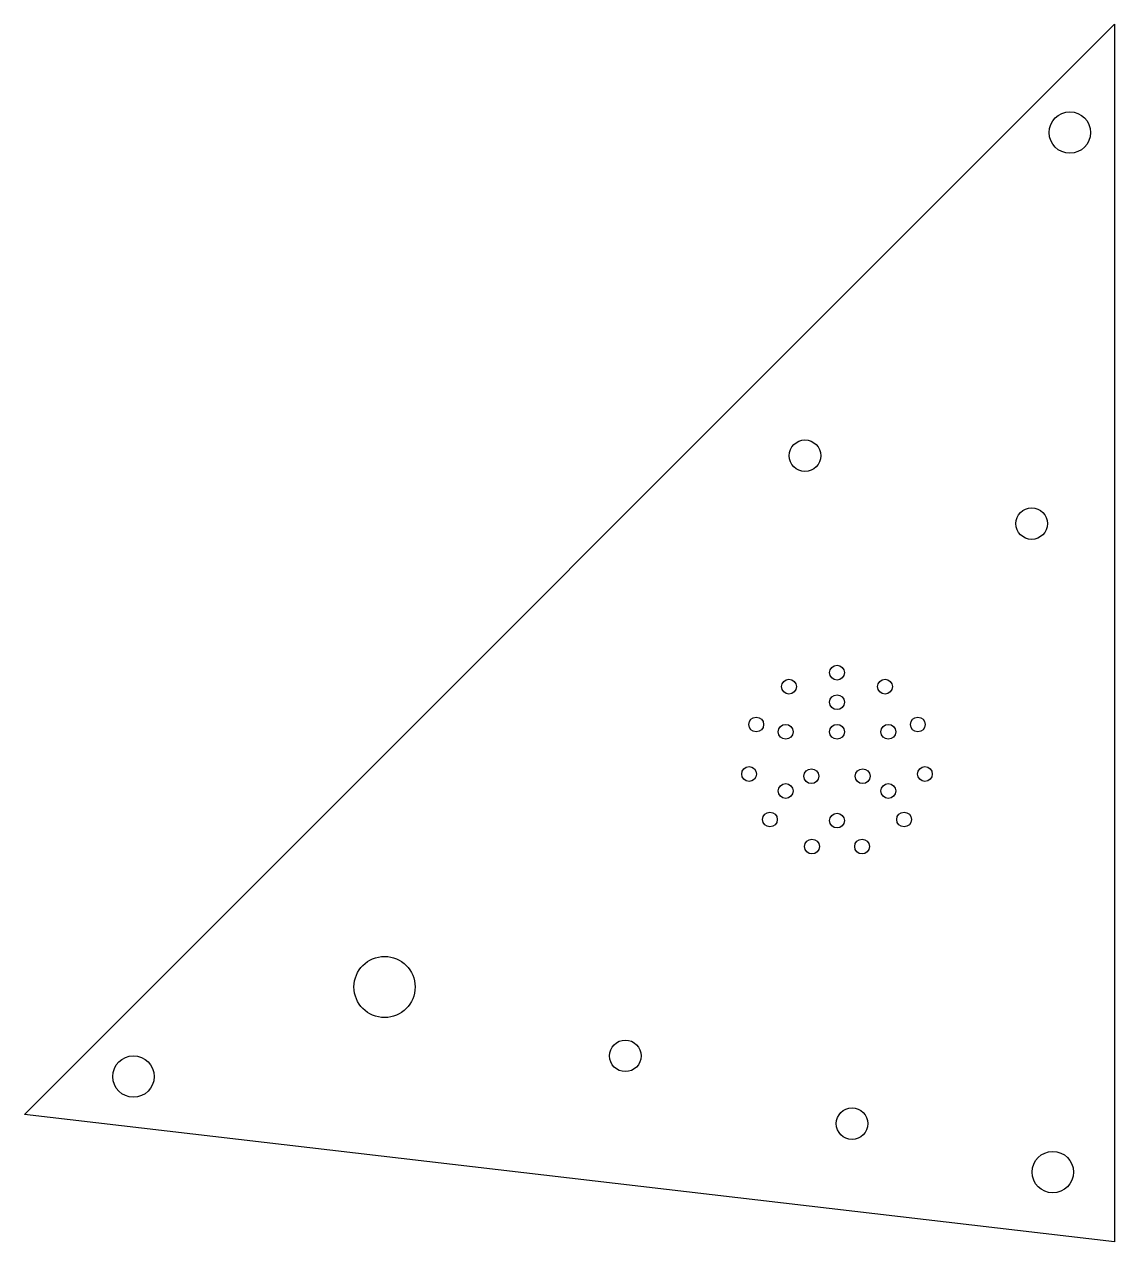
# Model space of a CAD drawing. Extents: x -112 to -1, y -126 to -2.
import ezdxf

# ---------------------------------------------------------------- set-up
doc = ezdxf.new("R2010")
doc.units = 0
doc.layers.add('MODELSKETCH_VISIBLE', color=7, linetype='CONTINUOUS')

msp = doc.modelspace()

# ---------------------------------------------------------------- linework, layer by layer
at = {"layer": 'MODELSKETCH_VISIBLE'}
for p, q in [((-111.51, -112.92), (-1, -2.41)), ((-1, -2.41), (-1, -125.82)), ((-1, -125.82), (-111.51, -112.92))]:
    msp.add_line(p, q, dxfattribs=at)
for centre, radius in [((-5.54, -13.38), 2.1), ((-32.39, -46.15), 1.6), ((-9.41, -53.02), 1.6), ((-29.14, -68.13), 0.75), ((-34.01, -69.55), 0.75), ((-24.27, -69.55), 0.75), ((-29.14, -71.13), 0.75), ((-37.33, -73.39), 0.75), ((-20.95, -73.39), 0.75), ((-34.34, -74.13), 0.75), ((-29.14, -74.13), 0.75), ((-23.94, -74.13), 0.75), ((-38.05, -78.41), 0.75), ((-20.23, -78.41), 0.75), ((-31.74, -78.63), 0.75), ((-26.54, -78.63), 0.75), ((-34.34, -80.13), 0.75), ((-23.94, -80.13), 0.75), ((-35.94, -83.02), 0.75), ((-29.14, -83.13), 0.75), ((-22.34, -83.02), 0.75), ((-31.68, -85.76), 0.75), ((-26.6, -85.76), 0.75), ((-75, -100), 3.1), ((-50.59, -106.98), 1.6), ((-100.45, -109.08), 2.1), ((-27.61, -113.85), 1.6), ((-7.27, -118.77), 2.1)]:
    msp.add_circle(centre, radius, dxfattribs=at)

doc.saveas('drawing.dxf')
